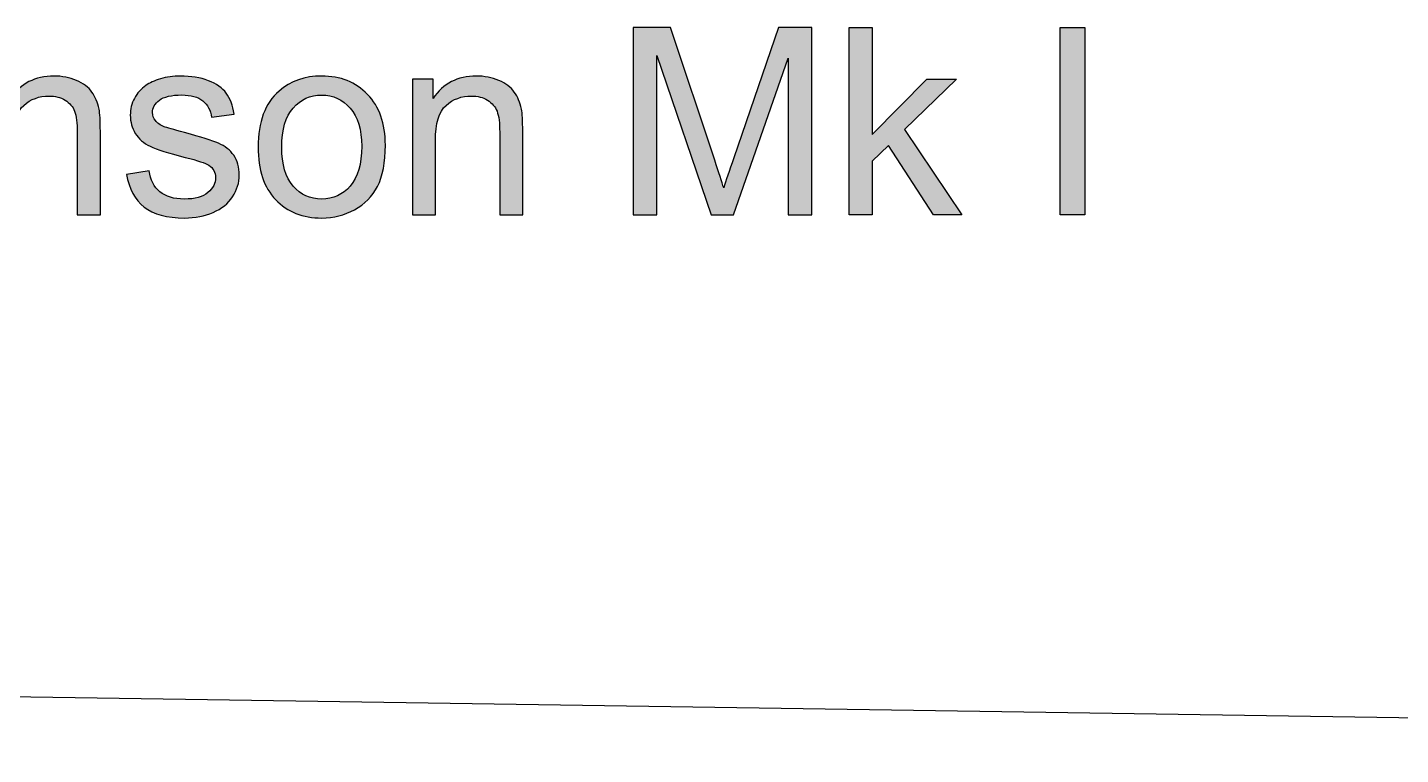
# Model space of a CAD drawing. Extents: x 65 to 351, y 42 to 244.
# Drawn here: x 97.31 to 130.59, y 226.18 to 243.8 of the extents above; entities that cross this region are included whole.
import ezdxf

# ---------------------------------------------------------------- set-up
doc = ezdxf.new("R2010")
doc.units = 0
doc.header["$MEASUREMENT"] = 0
for name, color, linetype in [('4-VIEW', 7, 'CONTINUOUS'), ('SOLIDS', 7, 'CONTINUOUS'), ('TITLE', 7, 'CONTINUOUS')]:
    doc.layers.add(name, color=color, linetype=linetype)

# ---------------------------------------------------------------- blocks, each defined once
blk = doc.blocks.new('BLOCK_28')
at = {"layer": 'TITLE'}
h = blk.add_hatch(color=7, dxfattribs=at)
h.dxf.hatch_style = 2
edge = h.paths.add_edge_path()
edge.add_spline(control_points=[(111.983, 239.259), (111.983, 239.259), (111.983, 243.804), (111.983, 243.804), (111.983, 243.804), (112.889, 243.804), (112.889, 243.804), (112.889, 243.804), (113.964, 240.586), (113.964, 240.586), (114.064, 240.286), (114.136, 240.062), (114.181, 239.913), (114.233, 240.078), (114.314, 240.321), (114.423, 240.642), (114.423, 240.642), (115.512, 243.804), (115.512, 243.804), (115.512, 243.804), (116.321, 243.804), (116.321, 243.804), (116.321, 243.804), (116.321, 239.259), (116.321, 239.259), (116.321, 239.259), (115.741, 239.259), (115.741, 239.259), (115.741, 239.259), (115.741, 243.063), (115.741, 243.063), (115.741, 243.063), (114.42, 239.259), (114.42, 239.259), (114.42, 239.259), (113.878, 239.259), (113.878, 239.259), (113.878, 239.259), (112.563, 243.128), (112.563, 243.128), (112.563, 243.128), (112.563, 239.259), (112.563, 239.259), (112.563, 239.259), (111.983, 239.259), (111.983, 239.259)], knot_values=[0, 0, 0, 0, 1, 1, 1, 2, 2, 2, 3, 3, 3, 4, 4, 4, 5, 5, 5, 6, 6, 6, 7, 7, 7, 8, 8, 8, 9, 9, 9, 10, 10, 10, 11, 11, 11, 12, 12, 12, 13, 13, 13, 14, 14, 14, 15, 15, 15, 15], degree=3, periodic=1)
h = blk.add_hatch(color=7, dxfattribs=at)
h.dxf.hatch_style = 2
h.paths.add_polyline_path([(117.223, 239.259), (117.223, 243.804), (117.781, 243.804), (117.781, 241.212), (119.102, 242.552), (119.825, 242.552), (118.566, 241.33), (119.952, 239.259), (119.263, 239.259), (118.175, 240.942), (117.781, 240.564), (117.781, 239.259)])
h = blk.add_hatch(color=7, dxfattribs=at)
h.dxf.hatch_style = 2
h.paths.add_polyline_path([(122.333, 239.259), (122.333, 243.804), (122.934, 243.804), (122.934, 239.259)])
h = blk.add_hatch(color=7, dxfattribs=at)
h.dxf.hatch_style = 2
edge = h.paths.add_edge_path()
edge.add_spline(control_points=[(96.397, 239.259), (96.397, 239.259), (96.397, 242.552), (96.397, 242.552), (96.397, 242.552), (96.899, 242.552), (96.899, 242.552), (96.899, 242.552), (96.899, 242.083), (96.899, 242.083), (97.141, 242.445), (97.49, 242.626), (97.947, 242.626), (98.145, 242.626), (98.328, 242.59), (98.494, 242.519), (98.66, 242.448), (98.785, 242.354), (98.868, 242.238), (98.95, 242.123), (99.008, 241.985), (99.041, 241.826), (99.062, 241.723), (99.072, 241.542), (99.072, 241.283), (99.072, 241.283), (99.072, 239.259), (99.072, 239.259), (99.072, 239.259), (98.514, 239.259), (98.514, 239.259), (98.514, 239.259), (98.514, 241.262), (98.514, 241.262), (98.514, 241.489), (98.493, 241.659), (98.449, 241.772), (98.406, 241.884), (98.329, 241.974), (98.218, 242.042), (98.108, 242.109), (97.978, 242.142), (97.829, 242.142), (97.591, 242.142), (97.386, 242.067), (97.214, 241.916), (97.041, 241.765), (96.955, 241.479), (96.955, 241.057), (96.955, 241.057), (96.955, 239.259), (96.955, 239.259), (96.955, 239.259), (96.397, 239.259), (96.397, 239.259)], knot_values=[0, 0, 0, 0, 1, 1, 1, 2, 2, 2, 3, 3, 3, 4, 4, 4, 5, 5, 5, 6, 6, 6, 7, 7, 7, 8, 8, 8, 9, 9, 9, 10, 10, 10, 11, 11, 11, 12, 12, 12, 13, 13, 13, 14, 14, 14, 15, 15, 15, 16, 16, 16, 17, 17, 17, 18, 18, 18, 18], degree=3, periodic=1)
h = blk.add_hatch(color=7, dxfattribs=at)
h.dxf.hatch_style = 2
edge = h.paths.add_edge_path()
edge.add_spline(control_points=[(99.705, 240.242), (99.705, 240.242), (100.257, 240.328), (100.257, 240.328), (100.288, 240.107), (100.374, 239.938), (100.516, 239.82), (100.657, 239.702), (100.855, 239.643), (101.109, 239.643), (101.366, 239.643), (101.556, 239.695), (101.68, 239.8), (101.804, 239.904), (101.866, 240.027), (101.866, 240.167), (101.866, 240.293), (101.811, 240.393), (101.702, 240.465), (101.625, 240.515), (101.435, 240.578), (101.131, 240.654), (100.722, 240.757), (100.438, 240.847), (100.28, 240.922), (100.122, 240.998), (100.002, 241.102), (99.92, 241.235), (99.839, 241.369), (99.798, 241.516), (99.798, 241.677), (99.798, 241.824), (99.831, 241.96), (99.899, 242.085), (99.966, 242.21), (100.057, 242.314), (100.173, 242.397), (100.26, 242.461), (100.378, 242.515), (100.528, 242.559), (100.678, 242.604), (100.839, 242.626), (101.01, 242.626), (101.269, 242.626), (101.495, 242.589), (101.691, 242.514), (101.886, 242.44), (102.03, 242.339), (102.123, 242.212), (102.216, 242.085), (102.28, 241.915), (102.316, 241.702), (102.316, 241.702), (101.77, 241.628), (101.77, 241.628), (101.745, 241.797), (101.673, 241.929), (101.554, 242.025), (101.435, 242.12), (101.268, 242.167), (101.051, 242.167), (100.794, 242.167), (100.611, 242.125), (100.502, 242.04), (100.392, 241.955), (100.337, 241.856), (100.337, 241.742), (100.337, 241.67), (100.36, 241.605), (100.406, 241.547), (100.451, 241.487), (100.522, 241.437), (100.62, 241.398), (100.675, 241.378), (100.84, 241.33), (101.113, 241.256), (101.507, 241.15), (101.783, 241.064), (101.939, 240.997), (102.095, 240.929), (102.217, 240.832), (102.306, 240.704), (102.395, 240.576), (102.44, 240.416), (102.44, 240.226), (102.44, 240.04), (102.385, 239.865), (102.277, 239.701), (102.168, 239.536), (102.012, 239.409), (101.807, 239.319), (101.602, 239.229), (101.371, 239.184), (101.113, 239.184), (100.685, 239.184), (100.359, 239.273), (100.134, 239.451), (99.91, 239.629), (99.767, 239.892), (99.705, 240.242)], knot_values=[0, 0, 0, 0, 1, 1, 1, 2, 2, 2, 3, 3, 3, 4, 4, 4, 5, 5, 5, 6, 6, 6, 7, 7, 7, 8, 8, 8, 9, 9, 9, 10, 10, 10, 11, 11, 11, 12, 12, 12, 13, 13, 13, 14, 14, 14, 15, 15, 15, 16, 16, 16, 17, 17, 17, 18, 18, 18, 19, 19, 19, 20, 20, 20, 21, 21, 21, 22, 22, 22, 23, 23, 23, 24, 24, 24, 25, 25, 25, 26, 26, 26, 27, 27, 27, 28, 28, 28, 29, 29, 29, 30, 30, 30, 31, 31, 31, 32, 32, 32, 33, 33, 33, 33], degree=3, periodic=1)
h = blk.add_hatch(color=7, dxfattribs=at)
h.dxf.hatch_style = 2
edge = h.paths.add_edge_path()
edge.add_spline(control_points=[(102.895, 240.905), (102.895, 241.515), (103.065, 241.967), (103.404, 242.26), (103.687, 242.504), (104.032, 242.626), (104.439, 242.626), (104.892, 242.626), (105.262, 242.478), (105.549, 242.181), (105.837, 241.884), (105.98, 241.475), (105.98, 240.952), (105.98, 240.528), (105.917, 240.195), (105.79, 239.952), (105.663, 239.709), (105.478, 239.52), (105.235, 239.386), (104.992, 239.252), (104.727, 239.184), (104.439, 239.184), (103.978, 239.184), (103.606, 239.332), (103.322, 239.628), (103.037, 239.923), (102.895, 240.349), (102.895, 240.905)], knot_values=[0, 0, 0, 0, 1, 1, 1, 2, 2, 2, 3, 3, 3, 4, 4, 4, 5, 5, 5, 6, 6, 6, 7, 7, 7, 8, 8, 8, 9, 9, 9, 9], degree=3, periodic=1)
edge = h.paths.add_edge_path()
edge.add_spline(control_points=[(103.469, 240.905), (103.469, 240.484), (103.561, 240.168), (103.745, 239.958), (103.929, 239.748), (104.16, 239.643), (104.439, 239.643), (104.716, 239.643), (104.947, 239.749), (105.131, 239.96), (105.315, 240.17), (105.407, 240.492), (105.407, 240.924), (105.407, 241.331), (105.314, 241.64), (105.129, 241.849), (104.944, 242.059), (104.714, 242.164), (104.439, 242.164), (104.16, 242.164), (103.929, 242.06), (103.745, 241.851), (103.561, 241.642), (103.469, 241.327), (103.469, 240.905)], knot_values=[0, 0, 0, 0, 1, 1, 1, 2, 2, 2, 3, 3, 3, 4, 4, 4, 5, 5, 5, 6, 6, 6, 7, 7, 7, 8, 8, 8, 8], degree=3, periodic=1)
h = blk.add_hatch(color=7, dxfattribs=at)
h.dxf.hatch_style = 2
edge = h.paths.add_edge_path()
edge.add_spline(control_points=[(106.635, 239.259), (106.635, 239.259), (106.635, 242.552), (106.635, 242.552), (106.635, 242.552), (107.137, 242.552), (107.137, 242.552), (107.137, 242.552), (107.137, 242.083), (107.137, 242.083), (107.379, 242.445), (107.728, 242.626), (108.185, 242.626), (108.383, 242.626), (108.566, 242.59), (108.732, 242.519), (108.899, 242.448), (109.023, 242.354), (109.106, 242.238), (109.189, 242.123), (109.246, 241.985), (109.279, 241.826), (109.3, 241.723), (109.31, 241.542), (109.31, 241.283), (109.31, 241.283), (109.31, 239.259), (109.31, 239.259), (109.31, 239.259), (108.752, 239.259), (108.752, 239.259), (108.752, 239.259), (108.752, 241.262), (108.752, 241.262), (108.752, 241.489), (108.731, 241.659), (108.687, 241.772), (108.644, 241.884), (108.567, 241.974), (108.456, 242.042), (108.346, 242.109), (108.216, 242.142), (108.067, 242.142), (107.829, 242.142), (107.624, 242.067), (107.452, 241.916), (107.279, 241.765), (107.193, 241.479), (107.193, 241.057), (107.193, 241.057), (107.193, 239.259), (107.193, 239.259), (107.193, 239.259), (106.635, 239.259), (106.635, 239.259)], knot_values=[0, 0, 0, 0, 1, 1, 1, 2, 2, 2, 3, 3, 3, 4, 4, 4, 5, 5, 5, 6, 6, 6, 7, 7, 7, 8, 8, 8, 9, 9, 9, 10, 10, 10, 11, 11, 11, 12, 12, 12, 13, 13, 13, 14, 14, 14, 15, 15, 15, 16, 16, 16, 17, 17, 17, 18, 18, 18, 18], degree=3, periodic=1)
for points in [[(117.223, 239.259), (117.223, 243.804), (117.781, 243.804), (117.781, 241.212), (119.102, 242.552), (119.825, 242.552), (118.566, 241.33), (119.952, 239.259), (119.263, 239.259), (118.175, 240.942), (117.781, 240.564), (117.781, 239.259), (117.223, 239.259)], [(122.333, 239.259), (122.333, 243.804), (122.934, 243.804), (122.934, 239.259), (122.333, 239.259)]]:
    blk.add_lwpolyline(points, dxfattribs=at)
for points, knots in [([(111.983, 239.259), (111.983, 239.259), (111.983, 243.804), (111.983, 243.804), (111.983, 243.804), (112.889, 243.804), (112.889, 243.804), (112.889, 243.804), (113.964, 240.586), (113.964, 240.586), (114.064, 240.286), (114.136, 240.062), (114.181, 239.913), (114.233, 240.078), (114.314, 240.321), (114.423, 240.642), (114.423, 240.642), (115.512, 243.804), (115.512, 243.804), (115.512, 243.804), (116.321, 243.804), (116.321, 243.804), (116.321, 243.804), (116.321, 239.259), (116.321, 239.259), (116.321, 239.259), (115.741, 239.259), (115.741, 239.259), (115.741, 239.259), (115.741, 243.063), (115.741, 243.063), (115.741, 243.063), (114.42, 239.259), (114.42, 239.259), (114.42, 239.259), (113.878, 239.259), (113.878, 239.259), (113.878, 239.259), (112.563, 243.128), (112.563, 243.128), (112.563, 243.128), (112.563, 239.259), (112.563, 239.259), (112.563, 239.259), (111.983, 239.259), (111.983, 239.259)], [0, 0, 0, 0, 1, 1, 1, 2, 2, 2, 3, 3, 3, 4, 4, 4, 5, 5, 5, 6, 6, 6, 7, 7, 7, 8, 8, 8, 9, 9, 9, 10, 10, 10, 11, 11, 11, 12, 12, 12, 13, 13, 13, 14, 14, 14, 15, 15, 15, 15]), ([(96.397, 239.259), (96.397, 239.259), (96.397, 242.552), (96.397, 242.552), (96.397, 242.552), (96.899, 242.552), (96.899, 242.552), (96.899, 242.552), (96.899, 242.083), (96.899, 242.083), (97.141, 242.445), (97.49, 242.626), (97.947, 242.626), (98.145, 242.626), (98.328, 242.59), (98.494, 242.519), (98.66, 242.448), (98.785, 242.354), (98.868, 242.238), (98.95, 242.123), (99.008, 241.985), (99.041, 241.826), (99.062, 241.723), (99.072, 241.542), (99.072, 241.283), (99.072, 241.283), (99.072, 239.259), (99.072, 239.259), (99.072, 239.259), (98.514, 239.259), (98.514, 239.259), (98.514, 239.259), (98.514, 241.262), (98.514, 241.262), (98.514, 241.489), (98.493, 241.659), (98.449, 241.772), (98.406, 241.884), (98.329, 241.974), (98.218, 242.042), (98.108, 242.109), (97.978, 242.142), (97.829, 242.142), (97.591, 242.142), (97.386, 242.067), (97.214, 241.916), (97.041, 241.765), (96.955, 241.479), (96.955, 241.057), (96.955, 241.057), (96.955, 239.259), (96.955, 239.259), (96.955, 239.259), (96.397, 239.259), (96.397, 239.259)], [0, 0, 0, 0, 1, 1, 1, 2, 2, 2, 3, 3, 3, 4, 4, 4, 5, 5, 5, 6, 6, 6, 7, 7, 7, 8, 8, 8, 9, 9, 9, 10, 10, 10, 11, 11, 11, 12, 12, 12, 13, 13, 13, 14, 14, 14, 15, 15, 15, 16, 16, 16, 17, 17, 17, 18, 18, 18, 18]), ([(99.705, 240.242), (99.705, 240.242), (100.257, 240.328), (100.257, 240.328), (100.288, 240.107), (100.374, 239.938), (100.516, 239.82), (100.657, 239.702), (100.855, 239.643), (101.109, 239.643), (101.366, 239.643), (101.556, 239.695), (101.68, 239.8), (101.804, 239.904), (101.866, 240.027), (101.866, 240.167), (101.866, 240.293), (101.811, 240.393), (101.702, 240.465), (101.625, 240.515), (101.435, 240.578), (101.131, 240.654), (100.722, 240.757), (100.438, 240.847), (100.28, 240.922), (100.122, 240.998), (100.002, 241.102), (99.92, 241.235), (99.839, 241.369), (99.798, 241.516), (99.798, 241.677), (99.798, 241.824), (99.831, 241.96), (99.899, 242.085), (99.966, 242.21), (100.057, 242.314), (100.173, 242.397), (100.26, 242.461), (100.378, 242.515), (100.528, 242.559), (100.678, 242.604), (100.839, 242.626), (101.01, 242.626), (101.269, 242.626), (101.495, 242.589), (101.691, 242.514), (101.886, 242.44), (102.03, 242.339), (102.123, 242.212), (102.216, 242.085), (102.28, 241.915), (102.316, 241.702), (102.316, 241.702), (101.77, 241.628), (101.77, 241.628), (101.745, 241.797), (101.673, 241.929), (101.554, 242.025), (101.435, 242.12), (101.268, 242.167), (101.051, 242.167), (100.794, 242.167), (100.611, 242.125), (100.502, 242.04), (100.392, 241.955), (100.337, 241.856), (100.337, 241.742), (100.337, 241.67), (100.36, 241.605), (100.406, 241.547), (100.451, 241.487), (100.522, 241.437), (100.62, 241.398), (100.675, 241.378), (100.84, 241.33), (101.113, 241.256), (101.507, 241.15), (101.783, 241.064), (101.939, 240.997), (102.095, 240.929), (102.217, 240.832), (102.306, 240.704), (102.395, 240.576), (102.44, 240.416), (102.44, 240.226), (102.44, 240.04), (102.385, 239.865), (102.277, 239.701), (102.168, 239.536), (102.012, 239.409), (101.807, 239.319), (101.602, 239.229), (101.371, 239.184), (101.113, 239.184), (100.685, 239.184), (100.359, 239.273), (100.134, 239.451), (99.91, 239.629), (99.767, 239.892), (99.705, 240.242)], [0, 0, 0, 0, 1, 1, 1, 2, 2, 2, 3, 3, 3, 4, 4, 4, 5, 5, 5, 6, 6, 6, 7, 7, 7, 8, 8, 8, 9, 9, 9, 10, 10, 10, 11, 11, 11, 12, 12, 12, 13, 13, 13, 14, 14, 14, 15, 15, 15, 16, 16, 16, 17, 17, 17, 18, 18, 18, 19, 19, 19, 20, 20, 20, 21, 21, 21, 22, 22, 22, 23, 23, 23, 24, 24, 24, 25, 25, 25, 26, 26, 26, 27, 27, 27, 28, 28, 28, 29, 29, 29, 30, 30, 30, 31, 31, 31, 32, 32, 32, 33, 33, 33, 33]), ([(102.895, 240.905), (102.895, 241.515), (103.065, 241.967), (103.404, 242.26), (103.687, 242.504), (104.032, 242.626), (104.439, 242.626), (104.892, 242.626), (105.262, 242.478), (105.549, 242.181), (105.837, 241.884), (105.98, 241.475), (105.98, 240.952), (105.98, 240.528), (105.917, 240.195), (105.79, 239.952), (105.663, 239.709), (105.478, 239.52), (105.235, 239.386), (104.992, 239.252), (104.727, 239.184), (104.439, 239.184), (103.978, 239.184), (103.606, 239.332), (103.322, 239.628), (103.037, 239.923), (102.895, 240.349), (102.895, 240.905)], [0, 0, 0, 0, 1, 1, 1, 2, 2, 2, 3, 3, 3, 4, 4, 4, 5, 5, 5, 6, 6, 6, 7, 7, 7, 8, 8, 8, 9, 9, 9, 9]), ([(106.635, 239.259), (106.635, 239.259), (106.635, 242.552), (106.635, 242.552), (106.635, 242.552), (107.137, 242.552), (107.137, 242.552), (107.137, 242.552), (107.137, 242.083), (107.137, 242.083), (107.379, 242.445), (107.728, 242.626), (108.185, 242.626), (108.383, 242.626), (108.566, 242.59), (108.732, 242.519), (108.899, 242.448), (109.023, 242.354), (109.106, 242.238), (109.189, 242.123), (109.246, 241.985), (109.279, 241.826), (109.3, 241.723), (109.31, 241.542), (109.31, 241.283), (109.31, 241.283), (109.31, 239.259), (109.31, 239.259), (109.31, 239.259), (108.752, 239.259), (108.752, 239.259), (108.752, 239.259), (108.752, 241.262), (108.752, 241.262), (108.752, 241.489), (108.731, 241.659), (108.687, 241.772), (108.644, 241.884), (108.567, 241.974), (108.456, 242.042), (108.346, 242.109), (108.216, 242.142), (108.067, 242.142), (107.829, 242.142), (107.624, 242.067), (107.452, 241.916), (107.279, 241.765), (107.193, 241.479), (107.193, 241.057), (107.193, 241.057), (107.193, 239.259), (107.193, 239.259), (107.193, 239.259), (106.635, 239.259), (106.635, 239.259)], [0, 0, 0, 0, 1, 1, 1, 2, 2, 2, 3, 3, 3, 4, 4, 4, 5, 5, 5, 6, 6, 6, 7, 7, 7, 8, 8, 8, 9, 9, 9, 10, 10, 10, 11, 11, 11, 12, 12, 12, 13, 13, 13, 14, 14, 14, 15, 15, 15, 16, 16, 16, 17, 17, 17, 18, 18, 18, 18]), ([(103.469, 240.905), (103.469, 240.484), (103.561, 240.168), (103.745, 239.958), (103.929, 239.748), (104.16, 239.643), (104.439, 239.643), (104.716, 239.643), (104.947, 239.749), (105.131, 239.96), (105.315, 240.17), (105.407, 240.492), (105.407, 240.924), (105.407, 241.331), (105.314, 241.64), (105.129, 241.849), (104.944, 242.059), (104.714, 242.164), (104.439, 242.164), (104.16, 242.164), (103.929, 242.06), (103.745, 241.851), (103.561, 241.642), (103.469, 241.327), (103.469, 240.905)], [0, 0, 0, 0, 1, 1, 1, 2, 2, 2, 3, 3, 3, 4, 4, 4, 5, 5, 5, 6, 6, 6, 7, 7, 7, 8, 8, 8, 8])]:
    blk.add_open_spline(points, degree=3, knots=knots, dxfattribs=at)

msp = doc.modelspace()

# ---------------------------------------------------------------- linework, layer by layer
at = {"layer": '4-VIEW', "color": 7}
msp.add_lwpolyline([(88.29, 227.716), (155.147, 226.702)], dxfattribs=at)
at = {"layer": 'SOLIDS'}
msp.add_open_spline([(122.049, 219.231), (123.462, 220.879), (126.416, 220.877), (127.831, 219.231), (127.899, 219.152), (127.963, 219.069), (128.024, 218.983), (128.024, 218.983), (127.932, 218.983), (127.932, 218.983), (127.905, 218.983), (127.881, 218.969), (127.868, 218.945), (127.855, 218.92), (127.857, 218.893), (127.872, 218.87), (128.267, 218.291), (128.462, 217.587), (128.462, 216.827), (128.462, 216.827), (128.459, 216.462), (128.459, 216.462), (128.584, 216.621), (128.703, 216.789), (128.818, 216.967), (128.937, 217.151), (129.216, 217.253), (129.435, 217.262), (129.557, 217.414), (129.727, 217.499), (129.926, 217.507), (129.974, 217.509), (130.022, 217.511), (130.07, 217.513), (139.005, 217.873), (147.313, 217.942), (155.079, 217.758), (155.079, 217.758), (155.148, 226.702), (155.148, 226.702), (155.149, 226.812), (155.311, 226.824), (155.327, 226.715), (155.64, 224.639), (155.9, 221.171), (156.146, 217.731), (156.273, 217.727), (156.399, 217.724), (156.526, 217.721), (157.417, 217.696), (158.301, 217.667), (159.178, 217.636), (159.264, 217.633), (159.35, 217.629), (159.437, 217.626), (160.179, 217.599), (160.916, 217.569), (161.648, 217.537), (162.039, 217.52), (162.421, 217.474), (162.795, 217.4), (162.952, 217.37), (163.107, 217.334), (163.261, 217.295), (163.917, 217.125), (164.545, 216.878), (165.148, 216.573), (165.345, 216.474), (165.54, 216.368), (165.732, 216.257), (166.97, 215.542), (168.106, 214.606), (169.17, 213.651), (169.307, 213.528), (169.459, 213.461), (169.642, 213.442), (169.746, 213.432), (169.855, 213.421), (169.968, 213.409), (169.968, 213.409), (170.209, 213.383), (170.209, 213.383), (171.652, 213.227), (172.822, 213.062), (174.225, 212.835), (174.239, 213.952), (174.299, 214.675), (174.369, 215.742), (174.374, 215.825), (174.493, 215.834), (174.511, 215.753), (174.712, 214.86), (174.855, 214.143), (174.964, 212.715), (175.426, 212.635), (175.522, 212.625), (175.98, 212.538), (175.98, 212.538), (176.368, 212.467), (176.368, 212.467), (177.81, 212.199), (179.184, 211.897), (180.241, 211.582), (180.67, 211.454), (181.046, 211.324), (181.354, 211.193), (183.113, 210.443), (183.712, 208.777), (183.385, 207.324), (183.296, 206.927), (183.137, 206.546), (182.915, 206.203), (183.034, 205.795), (182.856, 205.25), (182.379, 205.25), (182.379, 205.25), (181.96, 205.25), (181.96, 205.25), (181.773, 205.13), (181.57, 205.027), (181.351, 204.945), (181.068, 204.839), (180.686, 204.738), (180.241, 204.644), (178.833, 204.345), (176.791, 204.11), (175.203, 203.966), (175.23, 203.224), (175.225, 202.499), (175.2, 201.789), (175.139, 200.077), (174.965, 198.446), (174.862, 196.857), (174.857, 196.775), (174.737, 196.765), (174.72, 196.846), (174.375, 198.387), (174.327, 200.454), (174.359, 203.906), (174.097, 203.883), (173.738, 203.847), (173.493, 203.826), (173.49, 203.636), (173.417, 203.467), (173.29, 203.318), (173.337, 203.265), (173.364, 203.194), (173.358, 203.118), (173.311, 202.47), (172.816, 202), (172.15, 201.744), (172.15, 201.744), (172.15, 200.389), (172.15, 200.389), (172.15, 200.316), (172.095, 200.255), (172.023, 200.246), (172.023, 200.246), (172.023, 199.987), (172.023, 199.987), (172.023, 199.987), (173.416, 199.987), (173.416, 199.987), (173.455, 199.987), (173.488, 199.955), (173.488, 199.915), (173.488, 199.915), (173.488, 199.826), (173.488, 199.826), (173.488, 199.786), (173.455, 199.753), (173.415, 199.753), (173.415, 199.753), (172.023, 199.753), (172.023, 199.753), (172.023, 199.753), (172.023, 199.621), (172.023, 199.621), (172.023, 199.581), (171.991, 199.548), (171.951, 199.548), (171.951, 199.548), (171.747, 199.548), (171.747, 199.548), (171.707, 199.548), (171.675, 199.581), (171.675, 199.621), (171.675, 199.621), (171.675, 200.245), (171.675, 200.245), (171.675, 200.245), (171.629, 200.245), (171.629, 200.245), (171.556, 200.245), (171.494, 200.299), (171.486, 200.372), (171.486, 200.372), (171.334, 201.548), (171.334, 201.548), (170.658, 201.469), (169.929, 201.573), (169.345, 201.885), (169.325, 201.896), (169.307, 201.91), (169.293, 201.927), (169.255, 201.971), (169.243, 202.031), (169.255, 202.085), (169.255, 202.085), (169.071, 202.057), (169.071, 202.057), (168.955, 202.038), (168.846, 202.078), (168.771, 202.153), (168.771, 202.153), (168.771, 201.872), (168.771, 201.872), (168.771, 201.773), (168.69, 201.692), (168.591, 201.692), (168.591, 201.692), (168.106, 201.692), (168.106, 201.692), (168.006, 201.692), (167.925, 201.773), (167.925, 201.872), (167.925, 201.872), (167.925, 202.166), (167.925, 202.166), (167.023, 201.924), (166.067, 201.784), (165.139, 201.715), (165.044, 201.708), (164.949, 201.702), (164.855, 201.696), (164.803, 201.693), (164.759, 201.734), (164.759, 201.787), (164.759, 201.787), (164.76, 201.962), (164.76, 201.962), (164.76, 202.012), (164.72, 202.052), (164.67, 202.053), (164.67, 202.053), (162.137, 202.065), (162.137, 202.065), (162.078, 202.065), (162.03, 202.113), (162.03, 202.173), (162.03, 202.173), (162.028, 202.414), (162.028, 202.414), (162.028, 202.473), (161.98, 202.521), (161.921, 202.521), (161.921, 202.521), (160.962, 202.525), (160.962, 202.525), (160.901, 202.525), (160.853, 202.477), (160.853, 202.417), (160.853, 202.417), (160.854, 202.18), (160.854, 202.18), (160.854, 202.119), (160.805, 202.071), (160.745, 202.071), (160.745, 202.071), (158.53, 202.082), (158.53, 202.082), (158.53, 202.082), (158.577, 201.443), (158.577, 201.443), (158.577, 201.443), (158.621, 201.444), (158.621, 201.444), (158.689, 201.446), (158.746, 201.393), (158.749, 201.325), (158.749, 201.325), (158.752, 201.229), (158.752, 201.229), (158.754, 201.161), (158.701, 201.104), (158.633, 201.101), (158.633, 201.101), (158.602, 201.1), (158.602, 201.1), (158.602, 201.1), (158.674, 200.139), (158.674, 200.139), (158.674, 200.139), (158.739, 200.141), (158.739, 200.141), (158.807, 200.143), (158.864, 200.09), (158.866, 200.022), (158.866, 200.022), (158.869, 199.925), (158.869, 199.925), (158.872, 199.858), (158.818, 199.801), (158.75, 199.798), (158.75, 199.798), (158.699, 199.797), (158.699, 199.797), (158.699, 199.797), (158.77, 198.838), (158.77, 198.838), (160.466, 198.755), (161.816, 197.353), (161.816, 195.637), (161.816, 193.866), (160.381, 192.432), (158.611, 192.432), (156.841, 192.432), (155.406, 193.866), (155.406, 195.637), (155.406, 195.957), (155.499, 196.404), (155.601, 196.742), (154.931, 197.093), (154.287, 197.452), (153.664, 197.824), (153.549, 197.892), (153.434, 197.962), (153.32, 198.032), (152.294, 198.659), (151.325, 199.321), (150.39, 200.035), (149.144, 200.986), (147.998, 202.006), (146.891, 203.097), (132.679, 203.096), (109.905, 204.419), (94.99, 205.75), (92.867, 205.939), (90.904, 206.129), (89.147, 206.315), (89.147, 206.315), (88.902, 206.069), (88.902, 206.069), (88.878, 206.046), (88.851, 206.031), (88.821, 206.025), (88.821, 206.025), (88.189, 205.357), (88.189, 205.357), (88.334, 205.161), (88.42, 204.918), (88.42, 204.655), (88.42, 204.005), (87.892, 203.477), (87.242, 203.477), (86.591, 203.477), (86.064, 204.005), (86.064, 204.655), (86.064, 205.306), (86.591, 205.833), (87.242, 205.833), (87.489, 205.833), (87.718, 205.757), (87.907, 205.628), (87.907, 205.628), (88.289, 206.03), (88.289, 206.03), (88.224, 206.051), (88.177, 206.112), (88.177, 206.184), (88.177, 206.184), (88.177, 206.419), (88.177, 206.419), (83.495, 206.933), (80.49, 207.414), (80.192, 207.778), (79.609, 207.809), (79.261, 207.854), (79.257, 207.911), (79.257, 207.912), (79.257, 207.913), (79.258, 207.914), (79.258, 207.914), (78.058, 207.876), (78.058, 207.876), (77.849, 207.869), (77.703, 208.078), (77.781, 208.272), (77.781, 208.272), (78.129, 209.136), (78.129, 209.136), (78.153, 209.195), (78.192, 209.242), (78.242, 209.273), (77.648, 212.656), (77.433, 215.701), (77.848, 218.287), (78.004, 219.26), (78.249, 220.168), (78.598, 221.004), (79.009, 221.995), (79.565, 222.886), (80.286, 223.666), (80.805, 224.227), (81.41, 224.732), (82.109, 225.175), (83.276, 225.915), (84.455, 226.302), (85.602, 226.313), (86.074, 226.317), (86.542, 226.258), (87.001, 226.133), (87.02, 226.142), (87.041, 226.147), (87.063, 226.147), (87.063, 226.147), (87.475, 226.147), (87.475, 226.147), (87.541, 226.147), (87.597, 226.19), (87.614, 226.254), (87.614, 226.254), (87.678, 226.491), (87.678, 226.491), (87.695, 226.555), (87.751, 226.598), (87.817, 226.598), (87.817, 226.598), (87.862, 226.598), (87.862, 226.598), (87.862, 226.598), (87.959, 227.734), (87.959, 227.734), (87.976, 227.944), (88.297, 227.926), (88.291, 227.716), (88.291, 227.716), (88.256, 226.542), (88.256, 226.542), (88.285, 226.505), (88.293, 226.461), (88.281, 226.417), (88.281, 226.417), (88.264, 226.354), (88.264, 226.354), (88.253, 226.309), (88.261, 226.266), (88.289, 226.229), (88.318, 226.192), (88.358, 226.172), (88.404, 226.172), (88.404, 226.172), (93.434, 226.172), (93.434, 226.172), (93.533, 226.172), (93.614, 226.091), (93.614, 225.992), (93.614, 225.992), (93.614, 225.955), (93.614, 225.955), (93.614, 225.856), (93.533, 225.775), (93.434, 225.775), (93.434, 225.775), (88.294, 225.775), (88.294, 225.775), (88.23, 225.775), (88.174, 225.733), (88.156, 225.671), (88.799, 225.327), (89.42, 224.842), (90.009, 224.212), (90.009, 224.212), (91.086, 223.061), (91.086, 223.061), (91.086, 223.061), (95.55, 218.287), (95.55, 218.287), (95.55, 218.287), (96.794, 216.956), (96.794, 216.956), (96.794, 216.956), (96.796, 216.954), (96.796, 216.954), (97.509, 216.191), (98.396, 215.768), (99.41, 215.705), (99.535, 215.697), (99.662, 215.695), (99.791, 215.698), (99.791, 215.698), (120.232, 216.203), (120.232, 216.203), (120.232, 216.203), (120.355, 216.206), (120.355, 216.206), (120.53, 216.211), (120.688, 216.165), (120.823, 216.073), (121.028, 216.116), (121.23, 216.063), (121.262, 216.023), (121.262, 216.023), (121.262, 216.374), (121.262, 216.374), (121.262, 216.374), (121.262, 216.622), (121.262, 216.622), (121.262, 216.622), (121.262, 216.96), (121.262, 216.96), (121.262, 217.135), (121.272, 217.303), (121.292, 217.464), (121.292, 217.464), (119.324, 218.748), (119.324, 218.748), (119.302, 218.761), (119.289, 218.781), (119.284, 218.806), (119.279, 218.83), (119.284, 218.853), (119.298, 218.874), (119.298, 218.874), (119.327, 218.916), (119.327, 218.916), (119.354, 218.956), (119.409, 218.967), (119.45, 218.941), (119.45, 218.941), (121.336, 217.744), (121.336, 217.744), (121.348, 217.805), (121.362, 217.865), (121.377, 217.923), (121.377, 217.923), (118.856, 219.543), (118.856, 219.543), (118.775, 219.594), (118.899, 219.839), (118.997, 219.777), (118.997, 219.777), (121.47, 218.229), (121.47, 218.229), (121.568, 218.506), (121.699, 218.758), (121.856, 218.983), (121.917, 219.07), (121.981, 219.152), (122.049, 219.231), (122.049, 219.231), (122.049, 219.231), (122.049, 219.231)], degree=3, knots=[0, 0, 0, 0, 1, 1, 1, 2, 2, 2, 3, 3, 3, 4, 4, 4, 5, 5, 5, 6, 6, 6, 7, 7, 7, 8, 8, 8, 9, 9, 9, 10, 10, 10, 11, 11, 11, 12, 12, 12, 13, 13, 13, 14, 14, 14, 15, 15, 15, 16, 16, 16, 17, 17, 17, 18, 18, 18, 19, 19, 19, 20, 20, 20, 21, 21, 21, 22, 22, 22, 23, 23, 23, 24, 24, 24, 25, 25, 25, 26, 26, 26, 27, 27, 27, 28, 28, 28, 29, 29, 29, 30, 30, 30, 31, 31, 31, 32, 32, 32, 33, 33, 33, 34, 34, 34, 35, 35, 35, 36, 36, 36, 37, 37, 37, 38, 38, 38, 39, 39, 39, 40, 40, 40, 41, 41, 41, 42, 42, 42, 43, 43, 43, 44, 44, 44, 45, 45, 45, 46, 46, 46, 47, 47, 47, 48, 48, 48, 49, 49, 49, 50, 50, 50, 51, 51, 51, 52, 52, 52, 53, 53, 53, 54, 54, 54, 55, 55, 55, 56, 56, 56, 57, 57, 57, 58, 58, 58, 59, 59, 59, 60, 60, 60, 61, 61, 61, 62, 62, 62, 63, 63, 63, 64, 64, 64, 65, 65, 65, 66, 66, 66, 67, 67, 67, 68, 68, 68, 69, 69, 69, 70, 70, 70, 71, 71, 71, 72, 72, 72, 73, 73, 73, 74, 74, 74, 75, 75, 75, 76, 76, 76, 77, 77, 77, 78, 78, 78, 79, 79, 79, 80, 80, 80, 81, 81, 81, 82, 82, 82, 83, 83, 83, 84, 84, 84, 85, 85, 85, 86, 86, 86, 87, 87, 87, 88, 88, 88, 89, 89, 89, 90, 90, 90, 91, 91, 91, 92, 92, 92, 93, 93, 93, 94, 94, 94, 95, 95, 95, 96, 96, 96, 97, 97, 97, 98, 98, 98, 99, 99, 99, 100, 100, 100, 101, 101, 101, 102, 102, 102, 103, 103, 103, 104, 104, 104, 105, 105, 105, 106, 106, 106, 107, 107, 107, 108, 108, 108, 109, 109, 109, 110, 110, 110, 111, 111, 111, 112, 112, 112, 113, 113, 113, 114, 114, 114, 115, 115, 115, 116, 116, 116, 117, 117, 117, 118, 118, 118, 119, 119, 119, 120, 120, 120, 121, 121, 121, 122, 122, 122, 123, 123, 123, 124, 124, 124, 125, 125, 125, 126, 126, 126, 127, 127, 127, 128, 128, 128, 129, 129, 129, 130, 130, 130, 131, 131, 131, 132, 132, 132, 133, 133, 133, 134, 134, 134, 135, 135, 135, 136, 136, 136, 137, 137, 137, 138, 138, 138, 139, 139, 139, 140, 140, 140, 141, 141, 141, 142, 142, 142, 143, 143, 143, 144, 144, 144, 145, 145, 145, 146, 146, 146, 147, 147, 147, 148, 148, 148, 149, 149, 149, 150, 150, 150, 151, 151, 151, 152, 152, 152, 153, 153, 153, 154, 154, 154, 155, 155, 155, 156, 156, 156, 157, 157, 157, 158, 158, 158, 159, 159, 159, 160, 160, 160, 161, 161, 161, 162, 162, 162, 163, 163, 163, 164, 164, 164, 165, 165, 165, 166, 166, 166, 167, 167, 167, 168, 168, 168, 169, 169, 169, 170, 170, 170, 171, 171, 171, 172, 172, 172, 173, 173, 173, 174, 174, 174, 175, 175, 175, 176, 176, 176, 177, 177, 177, 178, 178, 178, 179, 179, 179, 180, 180, 180, 181, 181, 181, 182, 182, 182, 183, 183, 183, 184, 184, 184, 184], dxfattribs=at)

# ---------------------------------------------------------------- block references
at = {"layer": 'TITLE'}
msp.add_blockref('BLOCK_28', (0, 0), dxfattribs=at)

doc.saveas('drawing.dxf')
